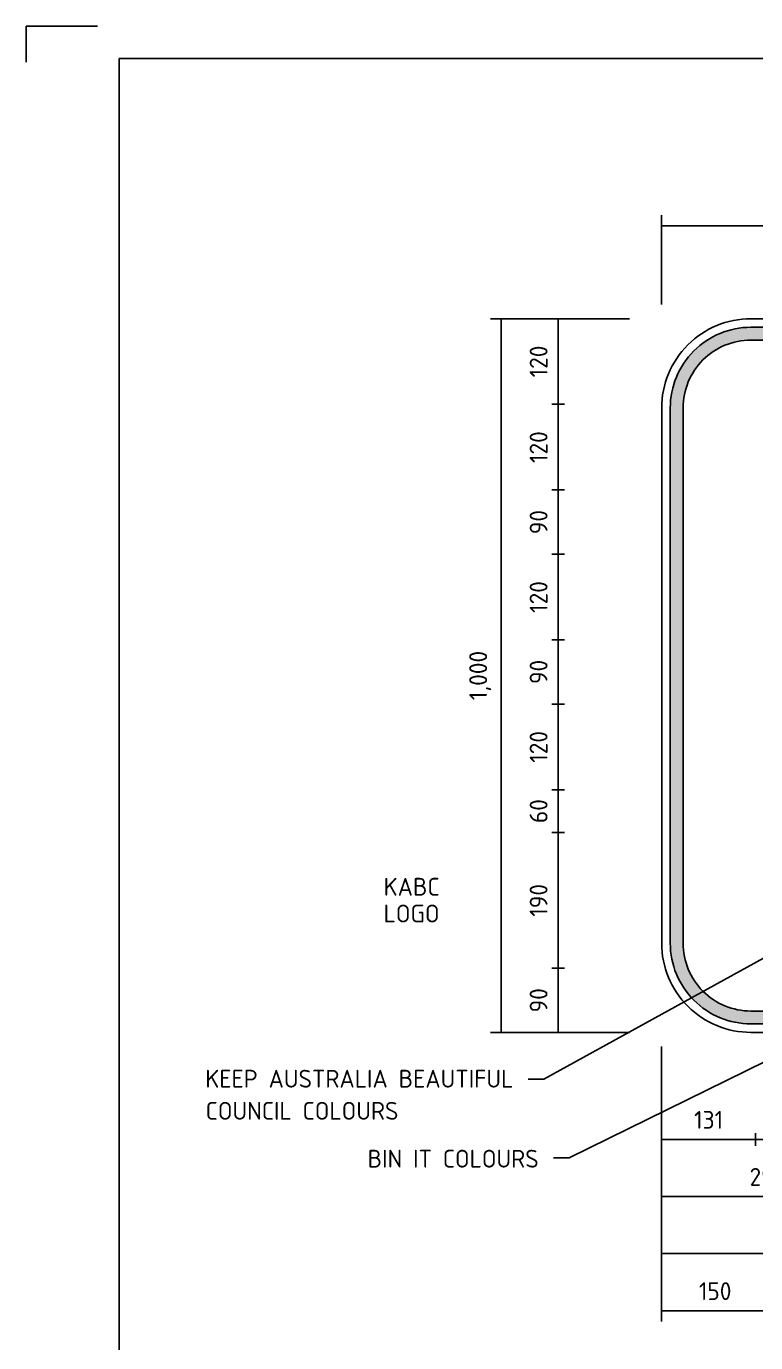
# Model space of a CAD drawing. Extents: x 0 to 420, y 0 to 297.
# Drawn here: x 0 to 102.2, y 112.6 to 297 of the extents above; entities that cross this region are included whole.
import ezdxf
from ezdxf.enums import TextEntityAlignment as Align

# ---------------------------------------------------------------- set-up
doc = ezdxf.new("R2010")
doc.units = 0
doc.layers.get('0').update_dxf_attribs({"linetype": 'CONTINUOUS'})
doc.layers.get('DEFPOINTS').update_dxf_attribs({"linetype": 'CONTINUOUS'})
for name, color, linetype in [('COMMENTS', 4, 'CONTINUOUS'), ('L25', 1, 'CONTINUOUS'), ('L35', 3, 'CONTINUOUS'), ('T25', 1, 'CONTINUOUS'), ('TBLK18', 4, 'CONTINUOUS'), ('TBLK25', 1, 'CONTINUOUS'), ('TBLK35', 3, 'CONTINUOUS'), ('TBLK50', 7, 'CONTINUOUS')]:
    doc.layers.add(name, color=color, linetype=linetype)
doc.styles.add('ISO', font='iso3098b')
doc.styles.add('ISO3098B', font='iso3098b.shx')
doc.dimstyles.new('SIGNSDIM', dxfattribs={"dimtxt": 2.5, "dimasz": 0.2, "dimexe": 1.5, "dimexo": 2, "dimgap": 1.5, "dimtad": 1, "dimdec": 4, "dimlfac": 10, "dimrnd": 1, "dimdsep": 46, "dimlunit": 6, "dimtxsty": 'ISO3098B', "dimblk": 'SGNDIM', "dimcen": 2.5, "dimse2": 1, "dimadec": 0, "dimazin": 0, "dimtfac": 1, "dimtdec": 4, "dimtix": 1, "dimtmove": 0, "dimatfit": 3, "dimldrblk": 'SGNDIM', "dimfxl": 1, "dimtolj": 1, "dimtzin": 0, "dimarcsym": 0})

# ---------------------------------------------------------------- blocks, each defined once
blk = doc.blocks.new('A3BBLK')
at = {"layer": 'TBLK25'}
for p, q in [((10, 297), (0, 297)), ((0, 297), (0, 292))]:
    blk.add_line(p, q, dxfattribs=at)
at = {"layer": 'TBLK50'}
for p, q in [((415.5, 292.5), (13, 292.5)), ((13, 292.5), (13, 4.5))]:
    blk.add_line(p, q, dxfattribs=at)
blk = doc.blocks.new('a3_in_vtblk')
blk.add_blockref('A3BBLK', (0, 0))
at = {"layer": 'TBLK18', "style": 'ISO'}
for tag, p, height in [('GROUND_SURVEY_STD.', (381.88, 126.11), 1.8), ('SURVEY_CAPTURE_DATE', (381.95, 122.61), 1.8), ('MAPPING_SURVEY_STD.', (381.95, 119.11), 1.8), ('MAPPING_CAPTURE_DATE', (381.95, 115.61), 1.8), ('PROJECT_ZONE', (381.95, 112.11), 1.8), ('HEIGHT_DATUM', (381.95, 108.61), 1.8), ('CLIENT_STREET_NAME', (355.51, 86.94), 1.5), ('CLIENT_SUBURB_POSTCODE', (388.49, 86.94), 1.5), ('CLIENT_TELEPHONE_NO.', (368.31, 84.68), 1.5), ('CLIENT_FAX_NO.', (393.56, 84.68), 1.5), ('STREET_NAME', (355.51, 62.1), 1.5), ('SUBURB_POSTCODE', (388.49, 62.1), 1.5), ('TELEPHONE_NO.', (368.31, 59.84), 1.5), ('FAX_NO.', (393.56, 59.84), 1.5)]:
    blk.add_attdef(tag, p, '', height=height, dxfattribs=at)
for tag, p in [('CLIENT_MR_DIRECTORATE', (381.5, 92.96)), ('MR_DIRECTORATE', (381.5, 68.12))]:
    blk.add_attdef(tag, text='', height=1.5, dxfattribs=at).set_placement(p, align=Align.CENTER)
at = {"layer": 'TBLK25', "style": 'ISO'}
for tag, height, p in [('CLIENT_MR__BRANCH', 2, (381.5, 90.04)), ('MR_BRANCH', 2, (381.5, 65.2)), ('ROAD_SECTION', 1.75, (384.5, 29.16)), ('SLK', 1.75, (384.5, 26.11)), ('CHAINAGE', 1.75, (384.5, 19.21))]:
    blk.add_attdef(tag, text='', height=height, dxfattribs=at).set_placement(p, align=Align.CENTER)
for tag, p, height in [('FILE_NUMBER', (371.77, 54.24), 2.5), ('DESIGNED_/_DRAWN', (371.77, 49.49), 2), ('VERIFIED', (371.77, 44.49), 2), ('APPROVED', (371.77, 39.49), 2), ('LOCAL_AUTHORITY', (370.48, 16.73), 1.25)]:
    blk.add_attdef(tag, p, '', height=height, dxfattribs=at)
at = {"layer": 'TBLK35', "style": 'ISO', "width": 0.9}
for tag, p in [('ROAD_PROJECT&NUMBER', (384.5, 32.23)), ('DRAWING_DESCRIPTION', (384.5, 22.29))]:
    blk.add_attdef(tag, text='', height=2.5, dxfattribs=at).set_placement(p, align=Align.CENTER)
at = {"layer": 'TBLK50', "style": 'ISO'}
blk.add_attdef('MRWA_DRG_NUMBER', (356.29, 6.08), '', height=5, dxfattribs=at)
blk = doc.blocks.new('SGNDIM')
for p, q in [((0, 0), (-1, 0)), ((0, 4.5), (0, -4.5))]:
    blk.add_line(p, q)
blk = doc.blocks.new('*D34')
at = {"layer": 'DEFPOINTS', "color": 0, "transparency": 16777216}
for p in [(83.56, 165.04), (74.56, 156.04), (83.56, 156.04)]:
    blk.add_point(p, dxfattribs=at)
at = {"layer": 'T25', "color": 0, "lineweight": -2, "transparency": 16777216}
for p, q in [((74.56, 164.84), (74.56, 156.24)), ((81.56, 156.04), (73.06, 156.04))]:
    blk.add_line(p, q, dxfattribs=at)
at = {"layer": 'T25', "color": 0, "lineweight": -2, "transparency": 16777216, "xscale": 0.2, "yscale": 0.2, "zscale": 0.2}
for p, rotation in [((74.56, 165.04), 90), ((74.56, 156.04), 270)]:
    blk.add_blockref('SGNDIM', p, dxfattribs=dict(at, rotation=rotation))
at = {"layer": 'T25', "color": 0, "transparency": 16777216, "insert": (71.81, 160.54), "char_height": 2.5, "attachment_point": 5, "rotation": 90, "style": 'ISO3098B'}
blk.add_mtext('\\A1;90', dxfattribs=at)
blk = doc.blocks.new('*D35')
at = {"layer": 'DEFPOINTS', "color": 0, "transparency": 16777216}
for p in [(93.56, 184.04), (74.56, 165.04), (93.56, 165.04)]:
    blk.add_point(p, dxfattribs=at)
at = {"layer": 'T25', "color": 0, "lineweight": -2, "transparency": 16777216}
blk.add_line((74.56, 183.84), (74.56, 165.24), dxfattribs=at)
at = {"layer": 'T25', "color": 0, "lineweight": -2, "transparency": 16777216, "xscale": 0.2, "yscale": 0.2, "zscale": 0.2}
for p, rotation in [((74.56, 184.04), 90), ((74.56, 165.04), 270)]:
    blk.add_blockref('SGNDIM', p, dxfattribs=dict(at, rotation=rotation))
at = {"layer": 'T25', "color": 0, "transparency": 16777216, "insert": (71.81, 174.54), "char_height": 2.5, "attachment_point": 5, "rotation": 90, "style": 'ISO3098B'}
blk.add_mtext('\\A1;190', dxfattribs=at)
blk = doc.blocks.new('*D36')
at = {"layer": 'DEFPOINTS', "color": 0, "transparency": 16777216}
for p in [(81.76, 190.04), (74.56, 184.04), (81.76, 184.04)]:
    blk.add_point(p, dxfattribs=at)
at = {"layer": 'T25', "color": 0, "lineweight": -2, "transparency": 16777216}
blk.add_line((74.56, 189.84), (74.56, 184.24), dxfattribs=at)
at = {"layer": 'T25', "color": 0, "lineweight": -2, "transparency": 16777216, "xscale": 0.2, "yscale": 0.2, "zscale": 0.2}
for p, rotation in [((74.56, 190.04), 90), ((74.56, 184.04), 270)]:
    blk.add_blockref('SGNDIM', p, dxfattribs=dict(at, rotation=rotation))
at = {"layer": 'T25', "color": 0, "transparency": 16777216, "insert": (71.81, 187.04), "char_height": 2.5, "attachment_point": 5, "rotation": 90, "style": 'ISO3098B'}
blk.add_mtext('\\A1;60', dxfattribs=at)
blk = doc.blocks.new('*D37')
at = {"layer": 'DEFPOINTS', "color": 0, "transparency": 16777216}
for p in [(86.56, 202.04), (74.56, 190.04), (86.56, 190.04)]:
    blk.add_point(p, dxfattribs=at)
at = {"layer": 'T25', "color": 0, "lineweight": -2, "transparency": 16777216}
blk.add_line((74.56, 201.84), (74.56, 190.24), dxfattribs=at)
at = {"layer": 'T25', "color": 0, "lineweight": -2, "transparency": 16777216, "xscale": 0.2, "yscale": 0.2, "zscale": 0.2}
for p, rotation in [((74.56, 202.04), 90), ((74.56, 190.04), 270)]:
    blk.add_blockref('SGNDIM', p, dxfattribs=dict(at, rotation=rotation))
at = {"layer": 'T25', "color": 0, "transparency": 16777216, "insert": (71.81, 196.04), "char_height": 2.5, "attachment_point": 5, "rotation": 90, "style": 'ISO3098B'}
blk.add_mtext('\\A1;120', dxfattribs=at)
blk = doc.blocks.new('*D38')
at = {"layer": 'DEFPOINTS', "color": 0, "transparency": 16777216}
for p in [(86.56, 211.04), (74.56, 202.04), (86.56, 202.04)]:
    blk.add_point(p, dxfattribs=at)
at = {"layer": 'T25', "color": 0, "lineweight": -2, "transparency": 16777216}
blk.add_line((74.56, 210.84), (74.56, 202.24), dxfattribs=at)
at = {"layer": 'T25', "color": 0, "lineweight": -2, "transparency": 16777216, "xscale": 0.2, "yscale": 0.2, "zscale": 0.2}
for p, rotation in [((74.56, 211.04), 90), ((74.56, 202.04), 270)]:
    blk.add_blockref('SGNDIM', p, dxfattribs=dict(at, rotation=rotation))
at = {"layer": 'T25', "color": 0, "transparency": 16777216, "insert": (71.81, 206.54), "char_height": 2.5, "attachment_point": 5, "rotation": 90, "style": 'ISO3098B'}
blk.add_mtext('\\A1;90', dxfattribs=at)
blk = doc.blocks.new('*D39')
at = {"layer": 'DEFPOINTS', "color": 0, "transparency": 16777216}
for p in [(86.56, 223.04), (74.56, 211.04), (86.56, 211.04)]:
    blk.add_point(p, dxfattribs=at)
at = {"layer": 'T25', "color": 0, "lineweight": -2, "transparency": 16777216}
blk.add_line((74.56, 222.84), (74.56, 211.24), dxfattribs=at)
at = {"layer": 'T25', "color": 0, "lineweight": -2, "transparency": 16777216, "xscale": 0.2, "yscale": 0.2, "zscale": 0.2}
for p, rotation in [((74.56, 223.04), 90), ((74.56, 211.04), 270)]:
    blk.add_blockref('SGNDIM', p, dxfattribs=dict(at, rotation=rotation))
at = {"layer": 'T25', "color": 0, "transparency": 16777216, "insert": (71.81, 217.04), "char_height": 2.5, "attachment_point": 5, "rotation": 90, "style": 'ISO3098B'}
blk.add_mtext('\\A1;120', dxfattribs=at)
blk = doc.blocks.new('*D40')
at = {"layer": 'DEFPOINTS', "color": 0, "transparency": 16777216}
for p in [(86.56, 232.04), (74.56, 223.04), (86.56, 223.04)]:
    blk.add_point(p, dxfattribs=at)
at = {"layer": 'T25', "color": 0, "lineweight": -2, "transparency": 16777216}
blk.add_line((74.56, 231.84), (74.56, 223.24), dxfattribs=at)
at = {"layer": 'T25', "color": 0, "lineweight": -2, "transparency": 16777216, "xscale": 0.2, "yscale": 0.2, "zscale": 0.2}
for p, rotation in [((74.56, 232.04), 90), ((74.56, 223.04), 270)]:
    blk.add_blockref('SGNDIM', p, dxfattribs=dict(at, rotation=rotation))
at = {"layer": 'T25', "color": 0, "transparency": 16777216, "insert": (71.81, 227.54), "char_height": 2.5, "attachment_point": 5, "rotation": 90, "style": 'ISO3098B'}
blk.add_mtext('\\A1;90', dxfattribs=at)
blk = doc.blocks.new('*D41')
at = {"layer": 'DEFPOINTS', "color": 0, "transparency": 16777216}
for p in [(86.56, 244.04), (74.56, 232.04), (86.56, 232.04)]:
    blk.add_point(p, dxfattribs=at)
at = {"layer": 'T25', "color": 0, "lineweight": -2, "transparency": 16777216}
blk.add_line((74.56, 243.84), (74.56, 232.24), dxfattribs=at)
at = {"layer": 'T25', "color": 0, "lineweight": -2, "transparency": 16777216, "xscale": 0.2, "yscale": 0.2, "zscale": 0.2}
for p, rotation in [((74.56, 244.04), 90), ((74.56, 232.04), 270)]:
    blk.add_blockref('SGNDIM', p, dxfattribs=dict(at, rotation=rotation))
at = {"layer": 'T25', "color": 0, "transparency": 16777216, "insert": (71.81, 238.04), "char_height": 2.5, "attachment_point": 5, "rotation": 90, "style": 'ISO3098B'}
blk.add_mtext('\\A1;120', dxfattribs=at)
blk = doc.blocks.new('*D42')
at = {"layer": 'DEFPOINTS', "color": 0, "transparency": 16777216}
for p in [(86.56, 256.04), (74.56, 244.04), (86.56, 244.04)]:
    blk.add_point(p, dxfattribs=at)
at = {"layer": 'T25', "color": 0, "lineweight": -2, "transparency": 16777216}
for p, q in [((84.56, 256.04), (73.06, 256.04)), ((74.56, 255.84), (74.56, 244.24))]:
    blk.add_line(p, q, dxfattribs=at)
at = {"layer": 'T25', "color": 0, "lineweight": -2, "transparency": 16777216, "xscale": 0.2, "yscale": 0.2, "zscale": 0.2}
for p, rotation in [((74.56, 256.04), 90), ((74.56, 244.04), 270)]:
    blk.add_blockref('SGNDIM', p, dxfattribs=dict(at, rotation=rotation))
at = {"layer": 'T25', "color": 0, "transparency": 16777216, "insert": (71.81, 250.04), "char_height": 2.5, "attachment_point": 5, "rotation": 90, "style": 'ISO3098B'}
blk.add_mtext('\\A1;120', dxfattribs=at)
blk = doc.blocks.new('*D45')
at = {"layer": 'DEFPOINTS', "color": 0, "transparency": 16777216}
for p in [(89.06, 125.93), (104.06, 125.93), (104.06, 117.04)]:
    blk.add_point(p, dxfattribs=at)
at = {"layer": 'T25', "color": 0, "lineweight": -2, "transparency": 16777216}
for p, q in [((89.06, 123.93), (89.06, 115.54)), ((89.26, 117.04), (103.86, 117.04))]:
    blk.add_line(p, q, dxfattribs=at)
at = {"layer": 'T25', "color": 0, "lineweight": -2, "transparency": 16777216, "xscale": 0.2, "yscale": 0.2, "zscale": 0.2, "rotation": 180}
blk.add_blockref('SGNDIM', (89.06, 117.04), dxfattribs=at)
at = {"layer": 'T25', "color": 0, "lineweight": -2, "transparency": 16777216, "xscale": 0.2, "yscale": 0.2, "zscale": 0.2}
blk.add_blockref('SGNDIM', (104.06, 117.04), dxfattribs=at)
at = {"layer": 'T25', "color": 0, "transparency": 16777216, "insert": (96.56, 119.79), "char_height": 2.5, "attachment_point": 5, "style": 'ISO3098B'}
blk.add_mtext('\\A1;150', dxfattribs=at)
blk = doc.blocks.new('*D46')
at = {"layer": 'DEFPOINTS', "color": 0, "transparency": 16777216}
for p in [(86.56, 256.04), (66.56, 156.04), (86.56, 156.04)]:
    blk.add_point(p, dxfattribs=at)
at = {"layer": 'T25', "color": 0, "lineweight": -2, "transparency": 16777216}
for p, q in [((84.56, 256.04), (65.06, 256.04)), ((66.56, 255.84), (66.56, 156.24)), ((84.56, 156.04), (65.06, 156.04))]:
    blk.add_line(p, q, dxfattribs=at)
at = {"layer": 'T25', "color": 0, "lineweight": -2, "transparency": 16777216, "xscale": 0.2, "yscale": 0.2, "zscale": 0.2}
for p, rotation in [((66.56, 256.04), 90), ((66.56, 156.04), 270)]:
    blk.add_blockref('SGNDIM', p, dxfattribs=dict(at, rotation=rotation))
at = {"layer": 'T25', "color": 0, "transparency": 16777216, "insert": (63.63, 206.04), "char_height": 2.5, "attachment_point": 5, "rotation": 90, "style": 'ISO3098B'}
blk.add_mtext('\\A1;1,000', dxfattribs=at)
blk = doc.blocks.new('*D57')
at = {"layer": 'DEFPOINTS', "color": 0, "transparency": 16777216}
for p in [(269.06, 269.04), (89.06, 256.04), (269.06, 256.04)]:
    blk.add_point(p, dxfattribs=at)
at = {"layer": 'T25', "color": 0, "lineweight": -2, "transparency": 16777216}
for p, q in [((89.06, 258.04), (89.06, 270.54)), ((269.06, 258.04), (269.06, 270.54)), ((89.26, 269.04), (268.86, 269.04))]:
    blk.add_line(p, q, dxfattribs=at)
at = {"layer": 'T25', "color": 0, "lineweight": -2, "transparency": 16777216, "xscale": 0.2, "yscale": 0.2, "zscale": 0.2, "rotation": 180}
blk.add_blockref('SGNDIM', (89.06, 269.04), dxfattribs=at)
at = {"layer": 'T25', "color": 0, "lineweight": -2, "transparency": 16777216, "xscale": 0.2, "yscale": 0.2, "zscale": 0.2}
blk.add_blockref('SGNDIM', (269.06, 269.04), dxfattribs=at)
at = {"layer": 'T25', "color": 0, "transparency": 16777216, "insert": (179.06, 271.97), "char_height": 2.5, "attachment_point": 5, "style": 'ISO3098B'}
blk.add_mtext('\\A1;1,800', dxfattribs=at)
blk = doc.blocks.new('*D64')
at = {"layer": 'DEFPOINTS', "color": 0, "transparency": 16777216}
for p in [(89.06, 156.04), (125.73, 156.04), (125.73, 125.04)]:
    blk.add_point(p, dxfattribs=at)
at = {"layer": 'T25', "color": 0, "lineweight": -2, "transparency": 16777216}
for p, q in [((89.06, 154.04), (89.06, 123.54)), ((89.26, 125.04), (125.53, 125.04))]:
    blk.add_line(p, q, dxfattribs=at)
at = {"layer": 'T25', "color": 0, "lineweight": -2, "transparency": 16777216, "xscale": 0.2, "yscale": 0.2, "zscale": 0.2, "rotation": 180}
blk.add_blockref('SGNDIM', (89.06, 125.04), dxfattribs=at)
at = {"layer": 'T25', "color": 0, "lineweight": -2, "transparency": 16777216, "xscale": 0.2, "yscale": 0.2, "zscale": 0.2}
blk.add_blockref('SGNDIM', (125.73, 125.04), dxfattribs=at)
at = {"layer": 'T25', "color": 0, "transparency": 16777216, "insert": (107.4, 127.79), "char_height": 2.5, "attachment_point": 5, "style": 'ISO3098B'}
blk.add_mtext('\\A1;367', dxfattribs=at)
blk = doc.blocks.new('*D69')
at = {"layer": 'DEFPOINTS', "color": 0, "transparency": 16777216}
for p in [(89.06, 156.04), (118.75, 156.04), (118.75, 133.04)]:
    blk.add_point(p, dxfattribs=at)
at = {"layer": 'T25', "color": 0, "lineweight": -2, "transparency": 16777216}
for p, q in [((89.06, 154.04), (89.06, 131.54)), ((89.26, 133.04), (118.55, 133.04))]:
    blk.add_line(p, q, dxfattribs=at)
at = {"layer": 'T25', "color": 0, "lineweight": -2, "transparency": 16777216, "xscale": 0.2, "yscale": 0.2, "zscale": 0.2, "rotation": 180}
blk.add_blockref('SGNDIM', (89.06, 133.04), dxfattribs=at)
at = {"layer": 'T25', "color": 0, "lineweight": -2, "transparency": 16777216, "xscale": 0.2, "yscale": 0.2, "zscale": 0.2}
blk.add_blockref('SGNDIM', (118.75, 133.04), dxfattribs=at)
at = {"layer": 'T25', "color": 0, "transparency": 16777216, "insert": (103.91, 135.79), "char_height": 2.5, "attachment_point": 5, "style": 'ISO3098B'}
blk.add_mtext('\\A1;297', dxfattribs=at)
blk = doc.blocks.new('*D75')
at = {"layer": 'DEFPOINTS', "color": 0, "transparency": 16777216}
for p in [(102.21, 156.04), (142.77, 156.04), (142.77, 141.04)]:
    blk.add_point(p, dxfattribs=at)
at = {"layer": 'T25', "color": 0, "lineweight": -2, "transparency": 16777216}
blk.add_line((102.41, 141.04), (142.57, 141.04), dxfattribs=at)
at = {"layer": 'T25', "color": 0, "lineweight": -2, "transparency": 16777216, "xscale": 0.2, "yscale": 0.2, "zscale": 0.2, "rotation": 180}
blk.add_blockref('SGNDIM', (102.21, 141.04), dxfattribs=at)
at = {"layer": 'T25', "color": 0, "lineweight": -2, "transparency": 16777216, "xscale": 0.2, "yscale": 0.2, "zscale": 0.2}
blk.add_blockref('SGNDIM', (142.77, 141.04), dxfattribs=at)
at = {"layer": 'T25', "color": 0, "transparency": 16777216, "insert": (122.49, 143.79), "char_height": 2.5, "attachment_point": 5, "style": 'ISO3098B'}
blk.add_mtext('\\A1;406', dxfattribs=at)
blk = doc.blocks.new('*D76')
at = {"layer": 'DEFPOINTS', "color": 0, "transparency": 16777216}
for p in [(89.06, 156.04), (102.21, 156.04), (102.21, 141.04)]:
    blk.add_point(p, dxfattribs=at)
at = {"layer": 'T25', "color": 0, "lineweight": -2, "transparency": 16777216}
for p, q in [((89.06, 154.04), (89.06, 139.54)), ((89.26, 141.04), (102.01, 141.04))]:
    blk.add_line(p, q, dxfattribs=at)
at = {"layer": 'T25', "color": 0, "lineweight": -2, "transparency": 16777216, "xscale": 0.2, "yscale": 0.2, "zscale": 0.2, "rotation": 180}
blk.add_blockref('SGNDIM', (89.06, 141.04), dxfattribs=at)
at = {"layer": 'T25', "color": 0, "lineweight": -2, "transparency": 16777216, "xscale": 0.2, "yscale": 0.2, "zscale": 0.2}
blk.add_blockref('SGNDIM', (102.21, 141.04), dxfattribs=at)
at = {"layer": 'T25', "color": 0, "transparency": 16777216, "insert": (95.64, 143.79), "char_height": 2.5, "attachment_point": 5, "style": 'ISO3098B'}
blk.add_mtext('\\A1;131', dxfattribs=at)

msp = doc.modelspace()

# ---------------------------------------------------------------- hatches: boundary and pattern name
at = {"layer": 'L25'}
h = msp.add_hatch(color=256, dxfattribs=at)
edge = h.paths.add_edge_path(flags=16)
edge.add_line((92.063905, 168.535785), (92.063905, 243.535785))
edge.add_arc((101.563905, 243.535785), 9.5, 90, 180, ccw=False)
edge.add_line((101.563905, 253.035785), (256.563905, 253.035785))
edge.add_arc((256.563905, 243.535785), 9.5, 0, 90, ccw=False)
edge.add_line((266.063905, 243.535785), (266.063905, 168.535785))
edge.add_arc((256.563905, 168.535785), 9.5, -90, 0, ccw=False)
edge.add_line((256.563905, 159.035785), (101.563905, 159.035785))
edge.add_arc((101.563905, 168.535785), 9.5, 180, 270, ccw=False)
edge = h.paths.add_edge_path()
edge.add_line((90.263905, 168.535785), (90.263905, 243.535785))
edge.add_arc((101.563905, 243.535785), 11.3, 90, 180, ccw=False)
edge.add_line((101.563905, 254.835785), (256.563905, 254.835785))
edge.add_arc((256.563905, 243.535785), 11.3, 0, 90, ccw=False)
edge.add_line((267.863905, 243.535785), (267.863905, 168.535785))
edge.add_arc((256.563905, 168.535785), 11.3, -90, 0, ccw=False)
edge.add_line((256.563905, 157.235785), (101.563905, 157.235785))
edge.add_arc((101.563905, 168.535785), 11.3, 180, 270, ccw=False)

# ---------------------------------------------------------------- linework, layer by layer
for p, q in [((148.95389, 174.315248), (76.097277, 138.449651)), ((103.32005, 166.427767), (72.564514, 149.503923)), ((72.564514, 149.503923), (70.359381, 149.503923)), ((76.097277, 138.449651), (73.892143, 138.449651))]:
    msp.add_line(p, q, dxfattribs=at)
for points in [[(90.263905, 168.535785), (90.263905, 243.535785, -0.4142135624), (101.563905, 254.835785), (256.563905, 254.835785, -0.4142135624), (267.863905, 243.535785), (267.863905, 168.535785, -0.4142135624), (256.563905, 157.235785), (101.563905, 157.235785, -0.4142135624)], [(92.063905, 168.535785), (92.063905, 243.535785, -0.4142135624), (101.563905, 253.035785), (256.563905, 253.035785, -0.4142135624), (266.063905, 243.535785), (266.063905, 168.535785, -0.4142135624), (256.563905, 159.035785), (101.563905, 159.035785, -0.4142135624)]]:
    msp.add_lwpolyline(points, format="xyb", close=True, dxfattribs=at)
at = {"layer": 'L35'}
msp.add_lwpolyline([(89.063905, 168.535785), (89.063905, 243.535785, -0.4142135624), (101.563905, 256.035785), (256.563905, 256.035785, -0.4142135624), (269.063905, 243.535785), (269.063905, 168.535785, -0.4142135624), (256.563905, 156.035785), (101.563905, 156.035785, -0.4142135624)], format="xyb", close=True, dxfattribs=at)

# ---------------------------------------------------------------- block references
at = {"color": 1}
msp.add_blockref('a3_in_vtblk', (0, 0), dxfattribs=at)

# ---------------------------------------------------------------- texts
at = {"layer": 'COMMENTS', "style": 'ISO'}
for s, p in [('KABC', (50.082472, 175.196076)), ('LOGO', (50.082472, 171.446076))]:
    msp.add_text(s, height=2.5, dxfattribs=at).set_placement(p)
at = {"layer": 'L25', "style": 'ISO3098B'}
for s, p in [('KEEP AUSTRALIA BEAUTIFUL', (25.08751, 148.299426)), ('COUNCIL COLOURS', (25.135665, 143.799426)), ('BIN IT COLOURS', (47.83916, 137.093996))]:
    msp.add_text(s, height=2.5, dxfattribs=at).set_placement(p)

# ---------------------------------------------------------------- dimensions: what is measured, and where the dimension line sits
at = {"layer": 'T25'}
for base, p1, p2, override, picture, middle in [((269.063905, 269.035785), (89.063905, 256.035785), (269.063905, 256.035785), {"dimse2": 0}, '*D57', (179.063905, 271.973285)), ((142.774047, 141.035785), (102.209956, 156.035785), (142.774047, 156.035785), {"dimse1": 1}, '*D75', (122.492002, 143.785785))]:
    dim = msp.add_linear_dim(base=base, p1=p1, p2=p2, dimstyle='SIGNSDIM', override=override, dxfattribs=at)
    dim.commit()
    dim.dimension.update_dxf_attribs({"geometry": picture, "text_midpoint": middle})
for base, p1, p2, override, picture, middle in [((66.563905, 156.035785), (86.563905, 256.035785), (86.563905, 156.035785), {"dimse2": 0}, '*D46', (63.626405, 206.035785)), ((74.563905, 232.035785), (86.563905, 244.035785), (86.563905, 232.035785), {"dimse1": 1}, '*D41', (71.813905, 238.035785)), ((74.563905, 223.035785), (86.563905, 232.035785), (86.563905, 223.035785), {"dimse1": 1}, '*D40', (71.813905, 227.535785)), ((74.563905, 211.035785), (86.563905, 223.035785), (86.563905, 211.035785), {"dimse1": 1}, '*D39', (71.813905, 217.035785)), ((74.563905, 202.035785), (86.563905, 211.035785), (86.563905, 202.035785), {"dimse1": 1}, '*D38', (71.813905, 206.535785)), ((74.563905, 190.035785), (86.563905, 202.035785), (86.563905, 190.035785), {"dimse1": 1}, '*D37', (71.813905, 196.035785)), ((74.563905, 184.035785), (81.763905, 190.035785), (81.763905, 184.035785), {"dimse1": 1}, '*D36', (71.813905, 187.035785)), ((74.563905, 165.035785), (93.563905, 184.035785), (93.563905, 165.035785), {"dimse1": 1}, '*D35', (71.813905, 174.535785)), ((74.563905, 156.035785), (83.563905, 165.035785), (83.563905, 156.035785), {"dimse1": 1, "dimse2": 0}, '*D34', (71.813905, 160.535785))]:
    dim = msp.add_linear_dim(base=base, p1=p1, p2=p2, angle=90, dimstyle='SIGNSDIM', override=override, dxfattribs=at)
    dim.commit()
    dim.dimension.update_dxf_attribs({"geometry": picture, "text_midpoint": middle})
dim = msp.add_linear_dim(base=(74.563905, 244.035785), p1=(86.563905, 256.035785), p2=(86.563905, 244.035785), angle=90, dimstyle='SIGNSDIM', dxfattribs=at)
dim.commit()
dim.dimension.update_dxf_attribs({"geometry": '*D42', "text_midpoint": (71.813905, 250.035785)})
for base, p1, p2, picture, middle in [((125.730297, 125.035785), (89.063905, 156.035785), (125.730297, 156.035785), '*D64', (107.397101, 127.785785)), ((118.7547004, 133.0357845), (89.0639049, 156.0357845), (118.7547004, 156.0357845), '*D69', (103.9093026, 135.7857845)), ((102.209956, 141.035785), (89.063905, 156.035785), (102.209956, 156.035785), '*D76', (95.63693, 143.785785)), ((104.059548, 117.035785), (89.063905, 125.927223), (104.059548, 125.927223), '*D45', (96.561726, 119.785785))]:
    dim = msp.add_linear_dim(base=base, p1=p1, p2=p2, dimstyle='SIGNSDIM', dxfattribs=at)
    dim.commit()
    dim.dimension.update_dxf_attribs({"geometry": picture, "text_midpoint": middle})

doc.saveas('drawing.dxf')
